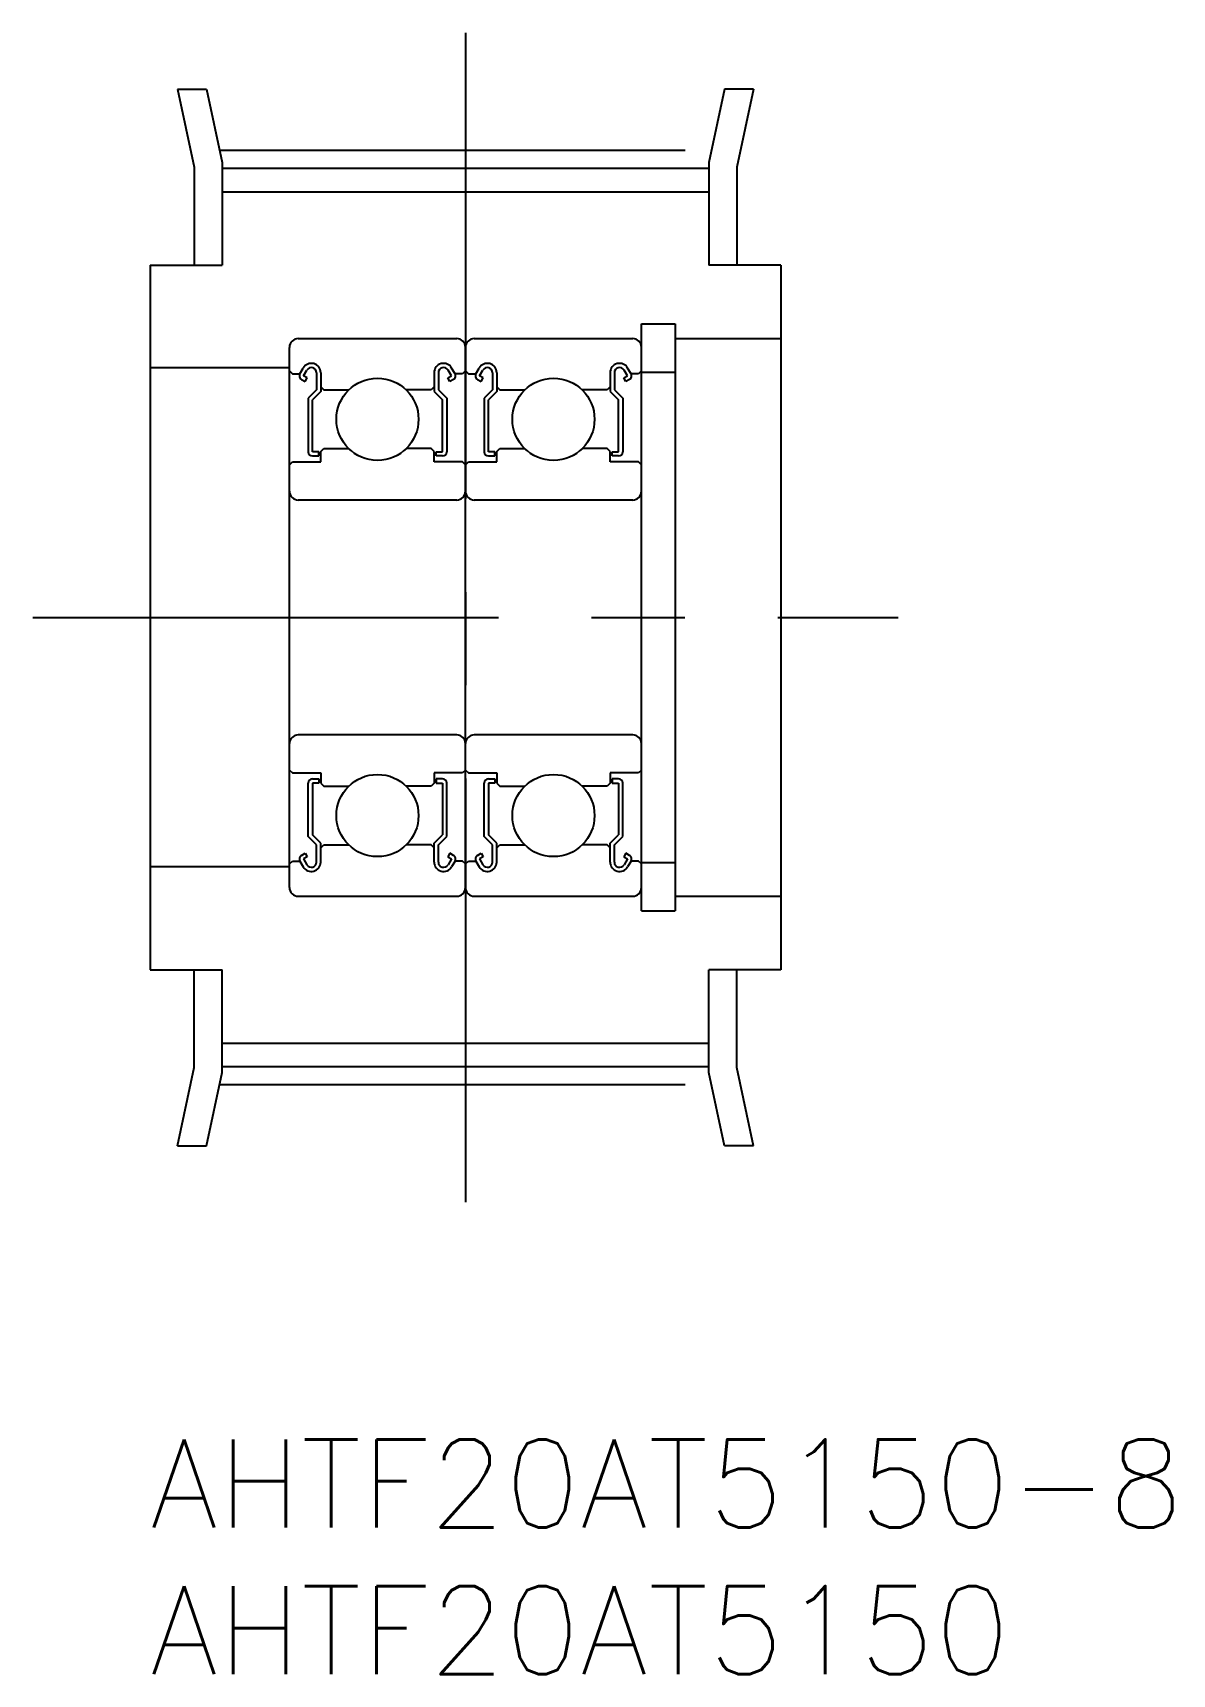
# Model space of a CAD drawing. Extents: x -4 to 34.8, y -8 to 47.9.
import ezdxf

# ---------------------------------------------------------------- set-up
doc = ezdxf.new("R2010")
doc.units = 0
doc.header["$LTSCALE"] = 0.5
doc.linetypes.add('CENTER', pattern=[50.8, 31.75, -6.35, 6.35, -6.35])
for name, color, linetype in [('MSM_CENTER', 1, 'CENTER'), ('MSM_CONTINUOUS', 7, 'CONTINUOUS'), ('MSM_PART_NUMBER', 7, 'CONTINUOUS')]:
    doc.layers.add(name, color=color, linetype=linetype)
doc.styles.get("Standard").update_dxf_attribs({"font": 'txt.shx', "height": 3, "bigfont": 'bigfont.shx'})

# ---------------------------------------------------------------- blocks, each defined once
blk = doc.blocks.new('*U1')
at = {"layer": 'MSM_PART_NUMBER'}
blk.add_text('AHTF20AT5150-8', height=3, dxfattribs=at).set_placement((0, -3))
blk = doc.blocks.new('*U2')
at = {"layer": 'MSM_PART_NUMBER'}
blk.add_text('AHTF20AT5150', height=3, dxfattribs=at).set_placement((0, -8))

msp = doc.modelspace()

# ---------------------------------------------------------------- linework, layer by layer
at = {"layer": 'MSM_CENTER'}
for p, q in [((10.75, 47.915), (10.75, 8.085)), ((2.362, 43.915), (19.138, 43.915)), ((-4, 28), (25.5, 28)), ((2.362, 12.085), (19.138, 12.085))]:
    msp.add_line(p, q, dxfattribs=at)
at = {"layer": 'MSM_CONTINUOUS'}
for p, q in [((0.935, 46), (1.921, 46)), ((0.935, 46), (1.5, 43.333)), ((1.921, 46), (2.45, 43.5)), ((19.579, 46), (19.05, 43.5)), ((20.565, 46), (19.579, 46)), ((20.565, 46), (20, 43.333)), ((1.5, 43.333), (1.5, 40)), ((2.45, 43.5), (2.45, 40)), ((2.45, 43.3), (19.05, 43.3)), ((19.05, 43.5), (19.05, 40)), ((20, 43.333), (20, 40)), ((2.45, 42.5), (19.05, 42.5)), ((0, 40), (0, 16)), ((0, 40), (2.45, 40)), ((21.5, 40), (19.05, 40)), ((21.5, 40), (21.5, 16)), ((5.05, 37.5), (10.45, 37.5)), ((11.05, 37.5), (16.45, 37.5)), ((16.75, 18), (16.75, 38)), ((16.75, 38), (17.9, 38)), ((17.9, 38), (17.9, 18)), ((17.9, 37.5), (21.5, 37.5)), ((18.238, 37.5), (18.238, 37.5)), ((4.75, 18.8), (4.75, 37.2)), ((10.75, 18.8), (10.75, 37.2)), ((4.75, 36.5), (0, 36.5)), ((4.75, 36.4), (4.85, 36.3)), ((5.106, 36.3), (5.222, 36.496)), ((5.229, 36.229), (5.345, 36.425)), ((10.271, 36.229), (10.155, 36.425)), ((10.394, 36.3), (10.278, 36.496)), ((10.75, 36.4), (10.65, 36.3)), ((10.75, 36.4), (10.85, 36.3)), ((11.106, 36.3), (11.222, 36.496)), ((11.229, 36.229), (11.345, 36.425)), ((16.271, 36.229), (16.155, 36.425)), ((16.394, 36.3), (16.278, 36.496)), ((16.75, 36.4), (16.65, 36.3)), ((16.75, 36.35), (17.9, 36.35)), ((4.85, 36.3), (5.106, 36.3)), ((5.158, 36.106), (5.281, 36.035)), ((5.352, 36.158), (5.229, 36.229)), ((5.281, 36.035), (5.352, 36.158)), ((5.674, 36.337), (5.674, 35.75)), ((5.817, 36.337), (5.817, 35.691)), ((5.817, 35.85), (5.917, 35.75)), ((9.683, 35.85), (9.583, 35.75)), ((9.683, 36.337), (9.683, 35.691)), ((9.826, 36.337), (9.826, 35.75)), ((10.148, 36.158), (10.271, 36.229)), ((10.219, 36.035), (10.148, 36.158)), ((10.342, 36.106), (10.219, 36.035)), ((10.65, 36.3), (10.394, 36.3)), ((10.85, 36.3), (11.106, 36.3)), ((11.158, 36.106), (11.281, 36.035)), ((11.352, 36.158), (11.229, 36.229)), ((11.281, 36.035), (11.352, 36.158)), ((11.674, 36.337), (11.674, 35.75)), ((11.817, 36.337), (11.817, 35.691)), ((11.817, 35.85), (11.917, 35.75)), ((15.683, 35.85), (15.583, 35.75)), ((15.683, 36.337), (15.683, 35.691)), ((15.826, 36.337), (15.826, 35.75)), ((16.148, 36.158), (16.271, 36.229)), ((16.219, 36.035), (16.148, 36.158)), ((16.342, 36.106), (16.219, 36.035)), ((16.65, 36.3), (16.394, 36.3)), ((5.674, 35.75), (5.39, 35.466)), ((5.39, 35.466), (5.39, 33.642)), ((5.817, 35.691), (5.532, 35.407)), ((5.532, 33.642), (5.532, 35.407)), ((5.917, 35.75), (6.77, 35.75)), ((9.583, 35.75), (8.73, 35.75)), ((9.683, 35.691), (9.968, 35.407)), ((9.826, 35.75), (10.11, 35.466)), ((9.968, 33.642), (9.968, 35.407)), ((10.11, 35.466), (10.11, 33.642)), ((11.674, 35.75), (11.39, 35.466)), ((11.39, 35.466), (11.39, 33.642)), ((11.817, 35.691), (11.532, 35.407)), ((11.532, 33.642), (11.532, 35.407)), ((11.917, 35.75), (12.77, 35.75)), ((15.583, 35.75), (14.73, 35.75)), ((15.683, 35.691), (15.968, 35.407)), ((15.826, 35.75), (16.11, 35.466)), ((15.968, 33.642), (15.968, 35.407)), ((16.11, 35.466), (16.11, 33.642)), ((5.746, 33.642), (5.532, 33.642)), ((5.746, 33.5), (5.746, 33.642)), ((5.817, 33.65), (5.917, 33.75)), ((5.817, 33.3), (5.817, 33.65)), ((5.917, 33.75), (6.77, 33.75)), ((9.583, 33.75), (8.73, 33.75)), ((9.683, 33.65), (9.583, 33.75)), ((9.683, 33.3), (9.683, 33.65)), ((9.754, 33.5), (9.754, 33.642)), ((9.754, 33.642), (9.968, 33.642)), ((11.746, 33.642), (11.532, 33.642)), ((11.746, 33.5), (11.746, 33.642)), ((11.817, 33.65), (11.917, 33.75)), ((11.817, 33.3), (11.817, 33.65)), ((11.917, 33.75), (12.77, 33.75)), ((15.583, 33.75), (14.73, 33.75)), ((15.683, 33.65), (15.583, 33.75)), ((15.683, 33.3), (15.683, 33.65)), ((15.754, 33.5), (15.754, 33.642)), ((15.754, 33.642), (15.968, 33.642)), ((4.75, 33.2), (4.85, 33.3)), ((4.85, 33.3), (5.817, 33.3)), ((5.532, 33.5), (5.746, 33.5)), ((10.65, 33.3), (9.683, 33.3)), ((9.968, 33.5), (9.754, 33.5)), ((10.75, 33.2), (10.65, 33.3)), ((10.75, 33.2), (10.85, 33.3)), ((10.85, 33.3), (11.817, 33.3)), ((11.532, 33.5), (11.746, 33.5)), ((16.65, 33.3), (15.683, 33.3)), ((15.968, 33.5), (15.754, 33.5)), ((16.75, 33.2), (16.65, 33.3)), ((10.75, 32.6), (10.75, 32.6)), ((16.75, 32.6), (16.75, 32.6)), ((10.45, 32), (5.05, 32)), ((16.45, 32), (11.05, 32)), ((10.45, 24), (5.05, 24)), ((16.45, 24), (11.05, 24)), ((10.75, 23.4), (10.75, 23.4)), ((16.75, 23.4), (16.75, 23.4)), ((4.75, 22.8), (4.85, 22.7)), ((4.85, 22.7), (5.817, 22.7)), ((5.532, 22.5), (5.746, 22.5)), ((5.746, 22.5), (5.746, 22.358)), ((5.817, 22.7), (5.817, 22.35)), ((9.683, 22.7), (9.683, 22.35)), ((10.65, 22.7), (9.683, 22.7)), ((9.754, 22.5), (9.754, 22.358)), ((9.968, 22.5), (9.754, 22.5)), ((10.75, 22.8), (10.65, 22.7)), ((10.75, 22.8), (10.85, 22.7)), ((10.85, 22.7), (11.817, 22.7)), ((11.532, 22.5), (11.746, 22.5)), ((11.746, 22.5), (11.746, 22.358)), ((11.817, 22.7), (11.817, 22.35)), ((16.65, 22.7), (15.683, 22.7)), ((15.683, 22.7), (15.683, 22.35)), ((15.968, 22.5), (15.754, 22.5)), ((15.754, 22.5), (15.754, 22.358)), ((16.75, 22.8), (16.65, 22.7)), ((5.39, 20.534), (5.39, 22.358)), ((5.532, 22.358), (5.532, 20.593)), ((5.746, 22.358), (5.532, 22.358)), ((5.817, 22.35), (5.917, 22.25)), ((5.917, 22.25), (6.77, 22.25)), ((9.583, 22.25), (8.73, 22.25)), ((9.683, 22.35), (9.583, 22.25)), ((9.754, 22.358), (9.968, 22.358)), ((9.968, 22.358), (9.968, 20.593)), ((10.11, 20.534), (10.11, 22.358)), ((11.39, 20.534), (11.39, 22.358)), ((11.532, 22.358), (11.532, 20.593)), ((11.746, 22.358), (11.532, 22.358)), ((11.817, 22.35), (11.917, 22.25)), ((11.917, 22.25), (12.77, 22.25)), ((15.583, 22.25), (14.73, 22.25)), ((15.683, 22.35), (15.583, 22.25)), ((15.754, 22.358), (15.968, 22.358)), ((15.968, 22.358), (15.968, 20.593)), ((16.11, 20.534), (16.11, 22.358)), ((5.674, 20.25), (5.39, 20.534)), ((5.817, 20.309), (5.532, 20.593)), ((5.674, 19.663), (5.674, 20.25)), ((5.817, 19.663), (5.817, 20.309)), ((5.817, 20.15), (5.917, 20.25)), ((5.917, 20.25), (6.77, 20.25)), ((9.583, 20.25), (8.73, 20.25)), ((9.683, 20.15), (9.583, 20.25)), ((9.683, 20.309), (9.968, 20.593)), ((9.683, 19.663), (9.683, 20.309)), ((9.826, 20.25), (10.11, 20.534)), ((9.826, 19.663), (9.826, 20.25)), ((11.674, 20.25), (11.39, 20.534)), ((11.817, 20.309), (11.532, 20.593)), ((11.674, 19.663), (11.674, 20.25)), ((11.817, 19.663), (11.817, 20.309)), ((11.817, 20.15), (11.917, 20.25)), ((11.917, 20.25), (12.77, 20.25)), ((15.583, 20.25), (14.73, 20.25)), ((15.683, 20.15), (15.583, 20.25)), ((15.683, 20.309), (15.968, 20.593)), ((15.683, 19.663), (15.683, 20.309)), ((15.826, 20.25), (16.11, 20.534)), ((15.826, 19.663), (15.826, 20.25)), ((4.75, 19.6), (4.85, 19.7)), ((4.85, 19.7), (5.106, 19.7)), ((5.106, 19.7), (5.222, 19.504)), ((5.158, 19.894), (5.281, 19.965)), ((5.352, 19.842), (5.229, 19.771)), ((5.229, 19.771), (5.345, 19.575)), ((5.281, 19.965), (5.352, 19.842)), ((10.219, 19.965), (10.148, 19.842)), ((10.148, 19.842), (10.271, 19.771)), ((10.271, 19.771), (10.155, 19.575)), ((10.342, 19.894), (10.219, 19.965)), ((10.394, 19.7), (10.278, 19.504)), ((10.65, 19.7), (10.394, 19.7)), ((10.75, 19.6), (10.65, 19.7)), ((10.75, 19.6), (10.85, 19.7)), ((10.85, 19.7), (11.106, 19.7)), ((11.106, 19.7), (11.222, 19.504)), ((11.158, 19.894), (11.281, 19.965)), ((11.352, 19.842), (11.229, 19.771)), ((11.229, 19.771), (11.345, 19.575)), ((11.281, 19.965), (11.352, 19.842)), ((16.219, 19.965), (16.148, 19.842)), ((16.148, 19.842), (16.271, 19.771)), ((16.271, 19.771), (16.155, 19.575)), ((16.342, 19.894), (16.219, 19.965)), ((16.394, 19.7), (16.278, 19.504)), ((16.65, 19.7), (16.394, 19.7)), ((16.75, 19.6), (16.65, 19.7)), ((16.75, 19.65), (17.9, 19.65)), ((4.75, 19.5), (0, 19.5)), ((5.05, 18.5), (10.45, 18.5)), ((11.05, 18.5), (16.45, 18.5)), ((17.9, 18.5), (21.5, 18.5)), ((18.238, 18.5), (18.238, 18.5)), ((16.75, 18), (17.9, 18)), ((0, 16), (2.45, 16)), ((1.5, 12.667), (1.5, 16)), ((2.45, 12.5), (2.45, 16)), ((19.05, 12.5), (19.05, 16)), ((21.5, 16), (19.05, 16)), ((20, 12.667), (20, 16)), ((2.45, 13.5), (19.05, 13.5)), ((0.935, 10), (1.5, 12.667)), ((1.921, 10), (2.45, 12.5)), ((2.45, 12.7), (19.05, 12.7)), ((19.579, 10), (19.05, 12.5)), ((20.565, 10), (20, 12.667)), ((0.935, 10), (1.921, 10)), ((20.565, 10), (19.579, 10))]:
    msp.add_line(p, q, dxfattribs=at)
for centre in [(7.75, 34.75), (13.75, 34.75), (7.75, 21.25), (13.75, 21.25)]:
    msp.add_circle(centre, 1.4, dxfattribs=at)
for centre, radius, start, end in [((5.05, 37.2), 0.3, 90, 180), ((10.45, 37.2), 0.3, 0, 90), ((11.05, 37.2), 0.3, 90, 180), ((16.45, 37.2), 0.3, 0, 90), ((5.498, 36.337), 0.319, 0, 150.0003), ((5.498, 36.337), 0.177, 0, 150.0032), ((10.002, 36.337), 0.319, 29.9997, 180), ((10.002, 36.337), 0.177, 29.9968, 180), ((11.498, 36.337), 0.319, 0, 150.0003), ((11.498, 36.337), 0.177, 0, 150.0032), ((16.002, 36.337), 0.319, 29.9997, 180), ((16.002, 36.337), 0.177, 29.9968, 180), ((5.229, 36.229), 0.142, 149.9903, 240.0019), ((10.271, 36.229), 0.142, 299.9981, 30.0097), ((11.229, 36.229), 0.142, 149.9903, 240.0019), ((16.271, 36.229), 0.142, 299.9981, 30.0097), ((5.532, 33.642), 0.142, 180, 270), ((9.968, 33.642), 0.142, 270, 360), ((11.532, 33.642), 0.142, 180, 270), ((15.968, 33.642), 0.142, 270, 360), ((5.05, 32.3), 0.3, 180, 270), ((10.45, 32.3), 0.3, 270, 0), ((11.05, 32.3), 0.3, 180, 270), ((16.45, 32.3), 0.3, 270, 0), ((5.05, 23.7), 0.3, 90, 180), ((10.45, 23.7), 0.3, 0, 90), ((11.05, 23.7), 0.3, 90, 180), ((16.45, 23.7), 0.3, 0, 90), ((5.532, 22.358), 0.142, 90, 180), ((9.968, 22.358), 0.142, 0, 90), ((11.532, 22.358), 0.142, 90, 180), ((15.968, 22.358), 0.142, 0, 90), ((5.229, 19.771), 0.142, 119.9981, 210.0097), ((5.498, 19.663), 0.319, 209.9997, 0), ((5.498, 19.663), 0.177, 209.9968, 0), ((10.002, 19.663), 0.319, 180, 330.0003), ((10.002, 19.663), 0.177, 180, 330.0032), ((10.271, 19.771), 0.142, 329.9903, 60.0019), ((11.229, 19.771), 0.142, 119.9981, 210.0097), ((11.498, 19.663), 0.319, 209.9997, 0), ((11.498, 19.663), 0.177, 209.9968, 0), ((16.002, 19.663), 0.319, 180, 330.0003), ((16.002, 19.663), 0.177, 180, 330.0032), ((16.271, 19.771), 0.142, 329.9903, 60.0019), ((5.05, 18.8), 0.3, 180, 270), ((10.45, 18.8), 0.3, 270, 0), ((11.05, 18.8), 0.3, 180, 270), ((16.45, 18.8), 0.3, 270, 0)]:
    msp.add_arc(centre, radius, start, end, dxfattribs=at)

# ---------------------------------------------------------------- block references
for name in ['*U1', '*U2']:
    msp.add_blockref(name, (0, 0), dxfattribs=at)

doc.saveas('drawing.dxf')
